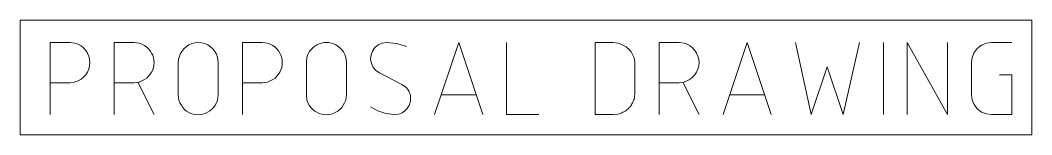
# Model space of a CAD drawing. Header units: inches. Extents: x 0 to 139, y 0 to 117.
# Drawn here: x 66.21 to 81.98, y 21.03 to 22.82 of the extents above; entities that cross this region are included whole.
import ezdxf

# ---------------------------------------------------------------- set-up
doc = ezdxf.new("R2010")
doc.units = ezdxf.units.IN
doc.header["$MEASUREMENT"] = 0
doc.layers.add('Color-7-Line_Weight-20', color=7, linetype='Continuous', lineweight=20)

msp = doc.modelspace()

# ---------------------------------------------------------------- linework, layer by layer
at = {"layer": 'Color-7-Line_Weight-20', "linetype": 'Continuous'}
for p, q in [((79.669, 21.346), (79.669, 22.471)), ((68.044, 21.843), (68.293, 21.346)), ((76.544, 21.843), (76.793, 21.346)), ((73.311, 21.654), (72.781, 21.654)), ((77.809, 21.654), (77.279, 21.654))]:
    msp.add_line(p, q, dxfattribs=at)
for points in [[(66.206, 21.032), (81.983, 21.032), (81.983, 22.817), (66.206, 22.817)], [(70.672, 22.157), (70.678, 22.238), (70.694, 22.282), (70.715, 22.322), (70.739, 22.356), (70.768, 22.387), (70.799, 22.412), (70.832, 22.433), (70.867, 22.449), (70.904, 22.461), (70.942, 22.468), (70.98, 22.47), (71.019, 22.468), (71.057, 22.461), (71.093, 22.449), (71.129, 22.433), (71.162, 22.412), (71.193, 22.387), (71.221, 22.356), (71.246, 22.322), (71.267, 22.282), (71.283, 22.238), (71.294, 22.157), (71.294, 21.654), (71.283, 21.573), (71.266, 21.53), (71.245, 21.491), (71.221, 21.457), (71.192, 21.427), (71.161, 21.402), (71.128, 21.382), (71.093, 21.366), (71.056, 21.355), (71.018, 21.348), (70.98, 21.345), (70.942, 21.348), (70.905, 21.355), (70.868, 21.366), (70.833, 21.382), (70.799, 21.402), (70.768, 21.427), (70.74, 21.457), (70.715, 21.491), (70.694, 21.53), (70.678, 21.573), (70.672, 21.654)], [(75.171, 21.346), (75.452, 21.346), (75.527, 21.351), (75.549, 21.359), (75.569, 21.366), (75.588, 21.374), (75.606, 21.383), (75.623, 21.391), (75.639, 21.401), (75.655, 21.411), (75.669, 21.421), (75.682, 21.432), (75.695, 21.444), (75.706, 21.456), (75.717, 21.47), (75.728, 21.484), (75.738, 21.499), (75.747, 21.515), (75.756, 21.532), (75.764, 21.55), (75.772, 21.569), (75.78, 21.589), (75.787, 21.611), (75.792, 21.687), (75.792, 22.125), (75.792, 22.15), (75.79, 22.174), (75.787, 22.198), (75.782, 22.221), (75.775, 22.243), (75.767, 22.264), (75.758, 22.284), (75.747, 22.304), (75.735, 22.322), (75.721, 22.339), (75.707, 22.356), (75.691, 22.372), (75.674, 22.386), (75.656, 22.4), (75.637, 22.412), (75.617, 22.424), (75.596, 22.435), (75.574, 22.444), (75.551, 22.452), (75.527, 22.46), (75.452, 22.471), (75.171, 22.471)]]:
    msp.add_lwpolyline(points, close=True, dxfattribs=at)
for points in [[(67.06, 22.46), (66.979, 22.471), (66.671, 22.471), (66.671, 21.346)], [(67.671, 21.346), (67.671, 22.471), (67.98, 22.471), (68.061, 22.46), (68.105, 22.443), (68.144, 22.423), (68.179, 22.398), (68.209, 22.37), (68.235, 22.339), (68.256, 22.305), (68.272, 22.27), (68.283, 22.233), (68.29, 22.195), (68.293, 22.157), (68.29, 22.119), (68.283, 22.081), (68.272, 22.044), (68.256, 22.009), (68.235, 21.975), (68.209, 21.944), (68.179, 21.916), (68.144, 21.891), (68.105, 21.871), (68.061, 21.854), (67.98, 21.843), (67.671, 21.843)], [(69.672, 21.346), (69.672, 22.471), (69.98, 22.471), (70.061, 22.46), (70.105, 22.443), (70.145, 22.423), (70.18, 22.398), (70.21, 22.37), (70.235, 22.339), (70.256, 22.305), (70.272, 22.27), (70.284, 22.233), (70.291, 22.195), (70.293, 22.157), (70.291, 22.119), (70.284, 22.081), (70.272, 22.044), (70.256, 22.009), (70.235, 21.975), (70.21, 21.944), (70.18, 21.916), (70.145, 21.891), (70.105, 21.871), (70.061, 21.854), (69.98, 21.843), (69.672, 21.843)], [(72.229, 22.406), (72.078, 22.454), (71.921, 22.471), (71.851, 22.46), (71.791, 22.433), (71.737, 22.39), (71.699, 22.335), (71.678, 22.276), (71.667, 22.211), (71.683, 22.141), (71.71, 22.081), (71.754, 22.033), (71.808, 21.995), (72.159, 21.816), (72.213, 21.779), (72.234, 21.758), (72.251, 21.736), (72.266, 21.712), (72.277, 21.688), (72.286, 21.664), (72.292, 21.638), (72.295, 21.613), (72.295, 21.587), (72.292, 21.562), (72.287, 21.537), (72.28, 21.512), (72.27, 21.489), (72.258, 21.466), (72.243, 21.444), (72.226, 21.424), (72.207, 21.406), (72.186, 21.389), (72.163, 21.374), (72.137, 21.362), (72.11, 21.351), (72.046, 21.346), (71.91, 21.362), (71.786, 21.405), (71.667, 21.47)], [(73.419, 21.346), (73.046, 22.471), (72.667, 21.346)], [(74.295, 21.346), (73.792, 21.346), (73.792, 22.471)], [(76.56, 22.46), (76.484, 22.471), (76.171, 22.471), (76.171, 21.346)], [(77.917, 21.346), (77.544, 22.471), (77.171, 21.346)], [(79.296, 22.471), (79.042, 21.346), (78.793, 22.092), (78.544, 21.346), (78.296, 22.471)], [(80.669, 22.471), (80.669, 21.346), (80.042, 22.471), (80.042, 21.346)], [(81.48, 21.968), (81.67, 21.968), (81.67, 21.346), (81.356, 21.346), (81.275, 21.357), (81.199, 21.384), (81.134, 21.438), (81.086, 21.503), (81.053, 21.573), (81.042, 21.654), (81.042, 22.157), (81.053, 22.238), (81.086, 22.314), (81.134, 22.379), (81.199, 22.427), (81.275, 22.46), (81.356, 22.471), (81.67, 22.471)], [(69.283, 22.238), (69.293, 22.157), (69.293, 21.654), (69.283, 21.573), (69.266, 21.53), (69.245, 21.491), (69.22, 21.457), (69.192, 21.428), (69.161, 21.403), (69.128, 21.382), (69.093, 21.366), (69.056, 21.355), (69.018, 21.348), (68.98, 21.345), (68.943, 21.348), (68.905, 21.354), (68.869, 21.366), (68.834, 21.381), (68.801, 21.402), (68.77, 21.427), (68.743, 21.457), (68.719, 21.491), (68.698, 21.53), (68.682, 21.573), (68.672, 21.654), (68.672, 22.157), (68.682, 22.238)], [(67.06, 21.854), (66.979, 21.843), (66.671, 21.843)], [(76.56, 21.854), (76.484, 21.843), (76.171, 21.843)]]:
    msp.add_lwpolyline(points, dxfattribs=at)
for centre, radius, start, end in [((66.98, 22.157), 0.313, 284.8488, 75.1512), ((68.983, 22.159), 0.31, 14.714, 165.286), ((76.48, 22.157), 0.313, 284.8488, 75.1512)]:
    msp.add_arc(centre, radius, start, end, dxfattribs=at)

doc.saveas('drawing.dxf')
